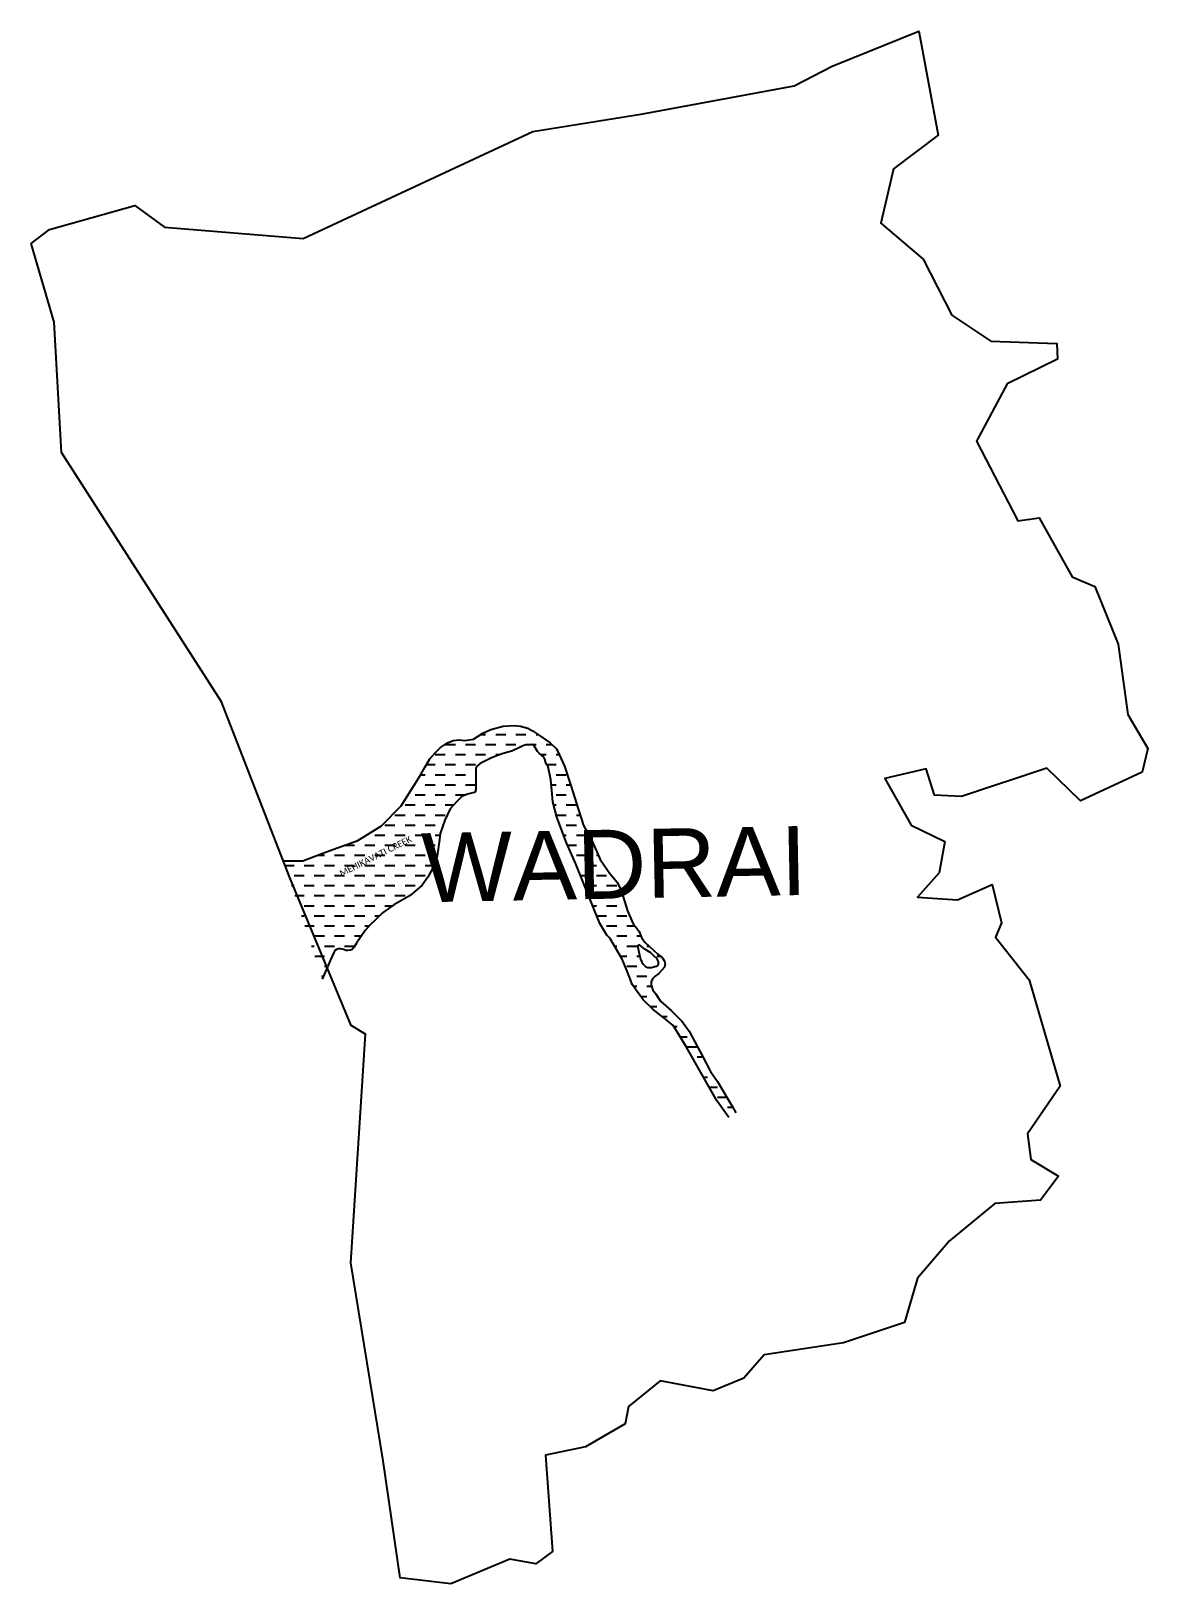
# Model space of a CAD drawing. Header units: metres. Extents: x 259555 to 261314, y 2175188 to 2177634.
import ezdxf

# ---------------------------------------------------------------- set-up
doc = ezdxf.new("R2010")
doc.units = ezdxf.units.M
for name, color, linetype in [('CREEK', 132, 'Continuous'), ('RIVER TEXT', 7, 'Continuous'), ('village', 3, 'Continuous'), ('VILLAGE NAME', 250, 'Continuous')]:
    doc.layers.add(name, color=color, linetype=linetype)
doc.styles.get("Standard").update_dxf_attribs({"font": 'simplex.shx'})

msp = doc.modelspace()

# ---------------------------------------------------------------- hatches: boundary and pattern name
at = {"layer": 'CREEK'}
h = msp.add_hatch(dxfattribs=at)
h.set_pattern_fill('DASH', color=256, scale=5)
h.paths.add_polyline_path([(260215, 2176408.5), (260225.7, 2176420.8), (260233, 2176428.4), (260242.2, 2176432.1), (260250.7, 2176433.8), (260252.6, 2176434.5), (260254.1, 2176435.7), (260255.4, 2176439.1), (260255.2, 2176456.4), (260255.2, 2176467.3), (260255.2, 2176473), (260256.6, 2176476), (260262.1, 2176480.2), (260270.4, 2176484.5), (260278.6, 2176488.8), (260284.9, 2176491.1), (260296.9, 2176495.5), (260312.9, 2176500.2), (260323.8, 2176505.4), (260328.3, 2176507.4), (260332.3, 2176508.8), (260337.2, 2176509.7), (260343.3, 2176510.2), (260346.3, 2176508.8), (260348.9, 2176505.4), (260352.2, 2176499), (260355, 2176496.4), (260358.5, 2176493.2), (260362.2, 2176489.9), (260364, 2176486.8), (260365.5, 2176481.1), (260366.9, 2176478), (260369.2, 2176474.9), (260373.1, 2176454.4), (260374.8, 2176437.8), (260376.6, 2176420), (260382.9, 2176395.4), (260398.1, 2176355), (260412, 2176323.3), (260450.3, 2176227.9), (260461.7, 2176209.9), (260465.4, 2176206.3), (260466.5, 2176205), (260467.4, 2176203.3), (260468.7, 2176200.9), (260471.2, 2176197.4), (260485.6, 2176171.9), (260493.3, 2176152.8), (260499.7, 2176136.7), (260500.5, 2176134.1), (260502.1, 2176131.4), (260504.2, 2176128.6), (260518.9, 2176107.7), (260534.3, 2176092.6), (260553.8, 2176077.2), (260566, 2176067.6), (260573.8, 2176054.7), (260586.9, 2176033.2), (260618.4, 2175977.8), (260635.1, 2175948.3), (260653.5, 2175922.3), (260664.9, 2175929.9), (260659.1, 2175940.4), (260651.2, 2175953.6), (260635.8, 2175979.1), (260624.9, 2175995.1), (260611.5, 2176020.1), (260596.3, 2176048.6), (260591, 2176058.5), (260580, 2176073.8), (260563.3, 2176090.5), (260546, 2176106), (260538.1, 2176117.6), (260534, 2176123.1), (260531.3, 2176131.3), (260531.3, 2176136.3), (260533.7, 2176140.8), (260537.6, 2176145.4), (260543.5, 2176149.5), (260552.5, 2176159.4), (260553.4, 2176164.6), (260552.3, 2176168.9), (260548.8, 2176174.4), (260542, 2176179.9), (260521.6, 2176198.9), (260515.9, 2176206), (260512.6, 2176215.4), (260507.8, 2176221.6), (260504.9, 2176223.7), (260502.7, 2176228.4), (260494.3, 2176248.3), (260484, 2176279.9), (260477.6, 2176293), (260466, 2176306.9), (260451.2, 2176329.1), (260438.5, 2176357.8), (260424.7, 2176382.7), (260416.5, 2176408.6), (260404.8, 2176445.4), (260395.1, 2176476.2), (260386.9, 2176493.3), (260382.2, 2176503.2), (260372.1, 2176512.9), (260355.3, 2176524.3), (260344.7, 2176531.6), (260336.9, 2176535.8), (260325.3, 2176539), (260315.5, 2176539.8), (260298.4, 2176539), (260278.9, 2176533.7), (260266, 2176527.9), (260251.6, 2176518.3), (260238, 2176516.5), (260228.8, 2176517.2), (260219.6, 2176516.3), (260210.4, 2176512.8), (260199.5, 2176505.6), (260191.6, 2176497.3), (260182.5, 2176487.5), (260175.5, 2176475.1), (260167.2, 2176460.3), (260137.5, 2176413.3), (260106.5, 2176381.9), (260069.1, 2176359.1), (260018.4, 2176340.3), (259982.5, 2176327), (259951.8, 2176327), (260013.4, 2176140.5), (260026.4, 2176171.1), (260031.3, 2176182.4), (260033, 2176185.6), (260035.8, 2176187.3), (260039.1, 2176188), (260042.5, 2176188), (260046.7, 2176187.3), (260050.7, 2176185.8), (260053.8, 2176185.4), (260057.7, 2176186), (260060.4, 2176187.2), (260062.9, 2176190.3), (260067, 2176197.2), (260081, 2176217.3), (260088.6, 2176226), (260096.3, 2176233.1), (260108.1, 2176245.1), (260125.9, 2176257.3), (260151.5, 2176272.4), (260170.7, 2176288.5), (260179.6, 2176301.1), (260186.8, 2176315), (260194.3, 2176334.3), (260197.8, 2176360.6), (260199.1, 2176369.8), (260206.6, 2176391.1)])
h.paths.add_polyline_path([(260511.3, 2176193.8), (260512.4, 2176194.1), (260513.6, 2176193.8), (260516, 2176191.9), (260521.5, 2176187.6), (260530.7, 2176181.9), (260536.1, 2176176.9), (260540.8, 2176172.5), (260543.1, 2176167.5), (260543.1, 2176164.1), (260541, 2176161.5), (260532.1, 2176158.6), (260525.9, 2176158.6), (260522.8, 2176159.7), (260519, 2176163.9), (260516.4, 2176167.4), (260514.8, 2176171.7), (260512.8, 2176178), (260510.5, 2176190.9), (260510.5, 2176192.5)], flags=16)
h.paths.add_polyline_path([(260048.1, 2176282.5), (260169.7, 2176343.5), (260156.6, 2176369.6), (260035, 2176308.6)], flags=24)

# ---------------------------------------------------------------- linework, layer by layer
at = {"layer": 'CREEK', "flags": 128}
for points in [[(259951.8, 2176327), (259982.5, 2176327), (260018.4, 2176340.3), (260069.1, 2176359.1), (260106.5, 2176381.9), (260137.5, 2176413.3), (260167.2, 2176460.3), (260175.5, 2176475.1), (260182.5, 2176487.5), (260191.6, 2176497.3), (260199.5, 2176505.6), (260210.4, 2176512.8), (260219.6, 2176516.3), (260228.8, 2176517.2), (260238, 2176516.5), (260251.6, 2176518.3), (260266, 2176527.9), (260278.9, 2176533.7), (260298.4, 2176539), (260315.5, 2176539.8), (260325.3, 2176539), (260336.9, 2176535.8), (260344.7, 2176531.6), (260355.3, 2176524.3), (260372.1, 2176512.9), (260382.2, 2176503.2), (260386.9, 2176493.3), (260395.1, 2176476.2), (260404.8, 2176445.4), (260416.5, 2176408.6), (260424.7, 2176382.7), (260438.5, 2176357.8), (260451.2, 2176329.1), (260466, 2176306.9), (260477.6, 2176293), (260484, 2176279.9), (260494.3, 2176248.3), (260502.7, 2176228.4), (260504.9, 2176223.7), (260507.8, 2176221.6), (260512.6, 2176215.4), (260515.9, 2176206), (260521.6, 2176198.9), (260542, 2176179.9), (260548.8, 2176174.4), (260552.3, 2176168.9), (260553.4, 2176164.6), (260552.5, 2176159.4), (260543.5, 2176149.5), (260543.5, 2176149.5), (260537.6, 2176145.4), (260533.7, 2176140.8), (260531.3, 2176136.3), (260531.3, 2176131.3), (260534, 2176123.1), (260538.1, 2176117.6), (260546, 2176106), (260563.3, 2176090.5), (260580, 2176073.8), (260591, 2176058.5), (260596.3, 2176048.6), (260611.5, 2176020.1), (260624.9, 2175995.1), (260635.8, 2175979.1), (260651.2, 2175953.6), (260659.1, 2175940.4), (260664.9, 2175929.9)], [(260653.5, 2175922.3), (260635.1, 2175948.3), (260618.4, 2175977.8), (260586.9, 2176033.2), (260573.8, 2176054.7), (260566, 2176067.6), (260553.8, 2176077.2), (260534.3, 2176092.6), (260518.9, 2176107.7), (260504.2, 2176128.6), (260502.1, 2176131.4), (260500.5, 2176134.1), (260499.7, 2176136.7), (260493.3, 2176152.8), (260485.6, 2176171.9), (260471.2, 2176197.4), (260468.7, 2176200.9), (260467.4, 2176203.3), (260466.5, 2176205), (260465.4, 2176206.3), (260461.7, 2176209.9), (260450.3, 2176227.9), (260412, 2176323.3), (260398.1, 2176355), (260382.9, 2176395.4), (260376.6, 2176420), (260374.8, 2176437.8), (260373.1, 2176454.4), (260369.2, 2176474.9), (260366.9, 2176478), (260365.5, 2176481.1), (260364, 2176486.8), (260362.2, 2176489.9), (260358.5, 2176493.2), (260355, 2176496.4), (260352.2, 2176499), (260348.9, 2176505.4), (260346.3, 2176508.8), (260343.3, 2176510.2), (260337.2, 2176509.7), (260332.3, 2176508.8), (260328.3, 2176507.4), (260323.8, 2176505.4), (260312.9, 2176500.2), (260296.9, 2176495.5), (260284.9, 2176491.1), (260278.6, 2176488.8), (260270.4, 2176484.5), (260262.1, 2176480.2), (260256.6, 2176476), (260255.2, 2176473), (260255.2, 2176467.3), (260255.2, 2176456.4), (260255.4, 2176439.1), (260254.1, 2176435.7), (260252.6, 2176434.5), (260250.7, 2176433.8), (260242.2, 2176432.1), (260233, 2176428.4), (260225.7, 2176420.8), (260215, 2176408.5), (260206.6, 2176391.1), (260199.1, 2176369.8), (260197.8, 2176360.6), (260194.3, 2176334.3), (260186.8, 2176315), (260179.6, 2176301.1), (260170.7, 2176288.5), (260151.5, 2176272.4), (260125.9, 2176257.3), (260108.1, 2176245.1), (260096.3, 2176233.1), (260088.6, 2176226), (260081, 2176217.3), (260067, 2176197.2), (260062.9, 2176190.3), (260060.4, 2176187.2), (260057.7, 2176186), (260053.8, 2176185.4), (260050.7, 2176185.8), (260046.7, 2176187.3), (260042.5, 2176188), (260039.1, 2176188), (260035.8, 2176187.3), (260033, 2176185.6), (260031.3, 2176182.4), (260026.4, 2176171.1), (260013.4, 2176140.5)]]:
    msp.add_lwpolyline(points, dxfattribs=at)
msp.add_lwpolyline([(260510.5, 2176190.9), (260512.8, 2176178), (260514.8, 2176171.7), (260516.4, 2176167.4), (260519, 2176163.9), (260522.8, 2176159.7), (260525.9, 2176158.6), (260532.1, 2176158.6), (260541, 2176161.5), (260543.1, 2176164.1), (260543.1, 2176167.5), (260540.8, 2176172.5), (260536.1, 2176176.9), (260530.7, 2176181.9), (260521.5, 2176187.6), (260516, 2176191.9), (260513.6, 2176193.8), (260512.4, 2176194.1), (260511.3, 2176193.8), (260510.5, 2176192.5)], close=True, dxfattribs=at)
at = {"layer": 'village', "color": 3, "true_color": 0x00ff00}
msp.add_polyline3d([(261313.8, 2176504, 0), (261304.7, 2176466.3, 0), (261207.4, 2176421.3, 0), (261154.3, 2176472.9, 0), (261020.2, 2176428.3, 0), (260977.5, 2176430.2, 0), (260964.5, 2176471.6, 0), (260899.5, 2176456.8, 0), (260941, 2176382.9, 0), (260994.1, 2176357.4, 0), (260985, 2176308, 0), (260950.7, 2176269.6, 0), (261013.8, 2176265.5, 0), (261068.7, 2176289.8, 0), (261083.3, 2176229.4, 0), (261073.5, 2176206.7, 0), (261126.6, 2176139.5, 0), (261175.8, 2175971.7, 0), (261124.1, 2175896.8, 0), (261129.6, 2175856.6, 0), (261173.1, 2175830, 0), (261144.8, 2175792.3, 0), (261072.8, 2175787.1, 0), (261001.4, 2175728.3, 0), (260950.8, 2175669.5, 0), (260930.3, 2175599.4, 0), (260834.3, 2175567.4, 0), (260709.4, 2175548.4, 0), (260677.5, 2175511.8, 0), (260628.9, 2175492, 0), (260545.3, 2175507.8, 0), (260495.8, 2175467.4, 0), (260490.5, 2175440.2, 0), (260427.8, 2175403.9, 0), (260365, 2175390.7, 0), (260376.2, 2175239, 0), (260349.7, 2175219.3, 0), (260308.8, 2175226.8, 0), (260216, 2175187.7, 0), (260135.8, 2175197.1, 0), (260109.1, 2175381.8, 0), (260058.4, 2175693.7, 0), (260081.4, 2176053.6, 0), (260058.8, 2176067.3, 0), (259961.8, 2176301.5, 0), (259854.4, 2176577.5, 0), (259602.5, 2176970.3, 0), (259590.8, 2177175.5, 0), (259554.6, 2177299.5, 0), (259583.9, 2177321.6, 0), (259718, 2177359, 0), (259764.6, 2177325, 0), (259983.2, 2177307.4, 0), (260345.1, 2177475.5, 0), (260518.1, 2177503.6, 0), (260756.5, 2177547.9, 0), (260816.5, 2177578.7, 0), (260953.1, 2177634, 0), (260983.3, 2177470, 0), (260913.2, 2177417.1, 0), (260892.9, 2177331.3, 0), (260959.9, 2177274.4, 0), (261004.9, 2177186.2, 0), (261066.2, 2177145.6, 0), (261170.4, 2177141.8, 0), (261171.6, 2177117.3, 0), (261091.9, 2177078.1, 0), (261043.6, 2176987.7, 0), (261109.1, 2176862.4, 0), (261142.3, 2176867.3, 0), (261194.6, 2176774, 0), (261230.3, 2176758.8, 0), (261266.8, 2176668.3, 0), (261281.9, 2176557.1, 0)], close=True, dxfattribs=at)

# ---------------------------------------------------------------- texts
at = {"layer": 'RIVER TEXT', "insert": (259958.3, 2176270.1), "char_height": 20, "attachment_point": 1, "rotation": 26.664}
msp.add_mtext_dynamic_manual_height_columns('\\pxqc;{\\fCalibri|b0|i0|c0|p34;\\H0.5x;MEHIKAVATI CREEK\\H2x;  } ', width=305.926, gutter_width=1, heights=[20.5], dxfattribs=at)
at = {"layer": 'VILLAGE NAME', "insert": (260168.3, 2176370.2), "char_height": 108.748, "attachment_point": 1, "rotation": 1.1028}
msp.add_mtext_dynamic_manual_height_columns('{\\fArial|b0|i0|c0|p34;WADRAI}', width=726.929, gutter_width=543.7, heights=[0], dxfattribs=at)

doc.saveas('drawing.dxf')
